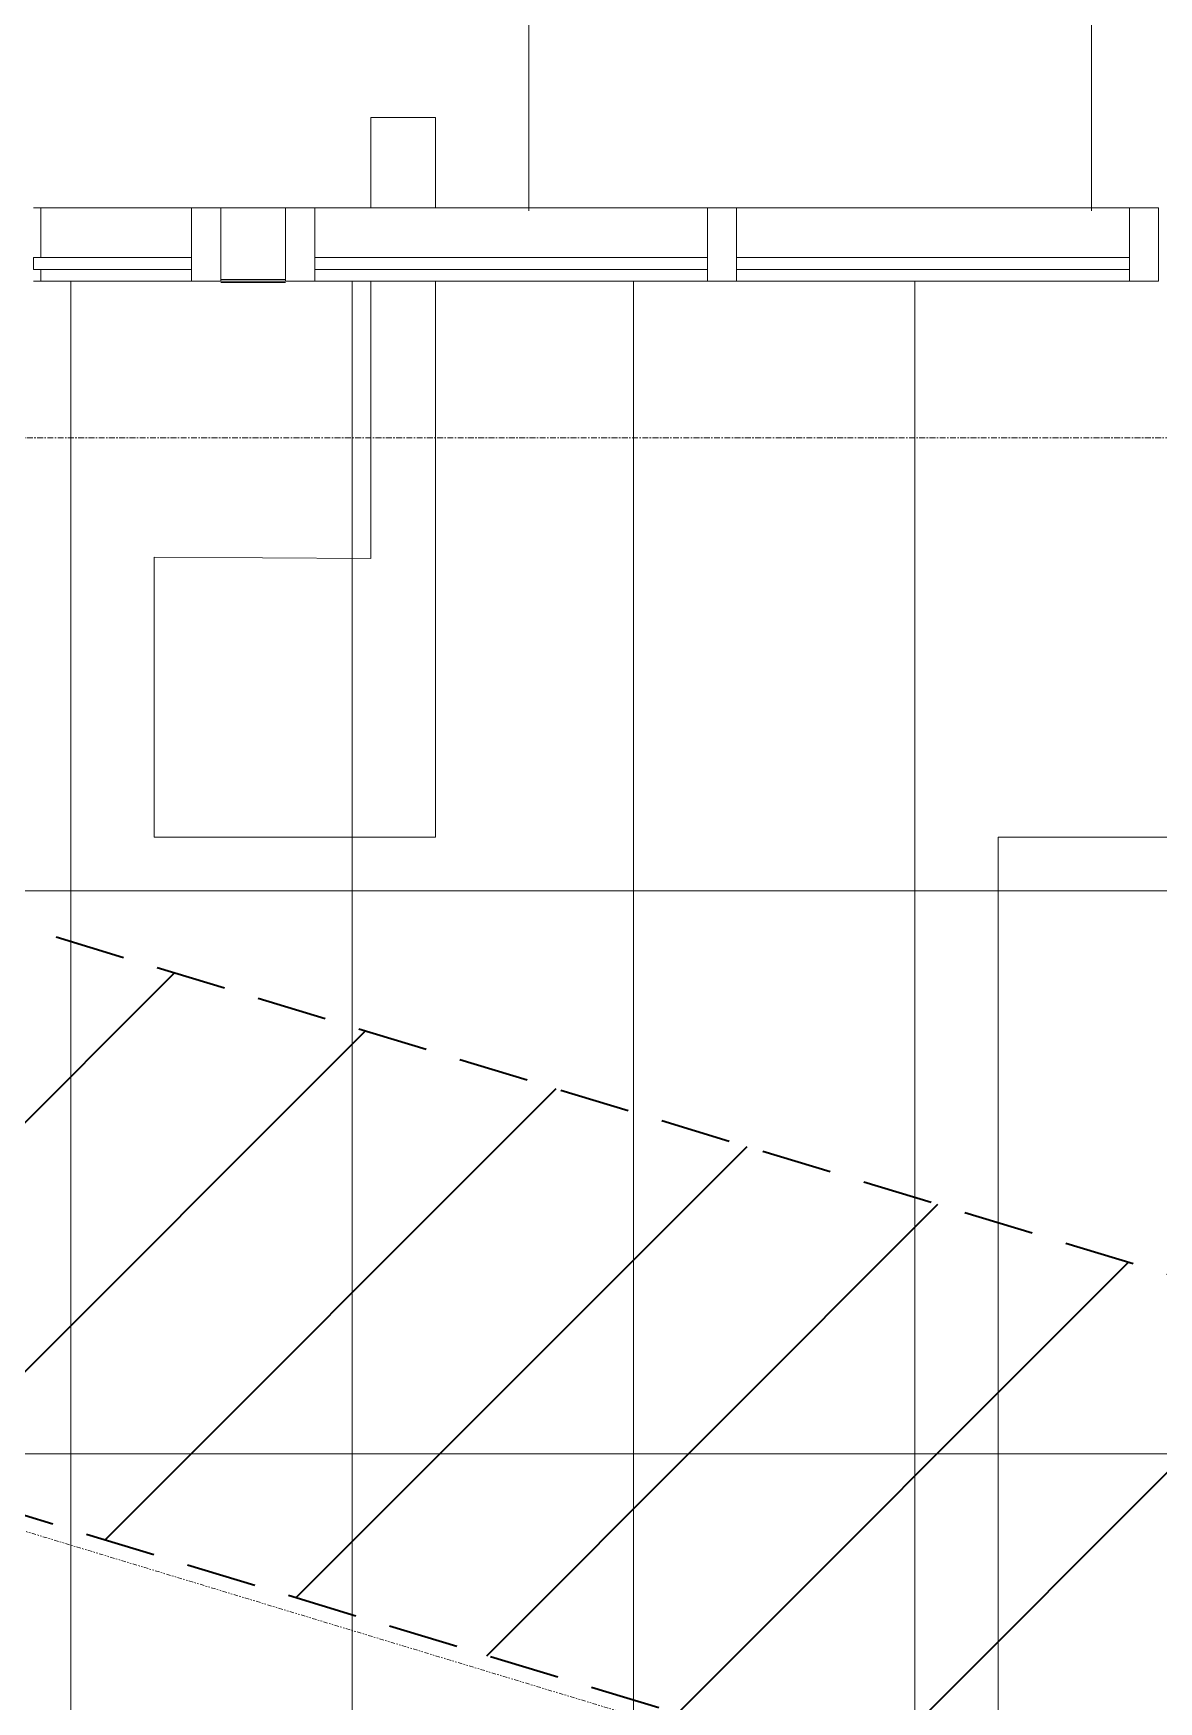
# Model space of a CAD drawing. Header units: inches. Extents: x 3268 to 7018, y 976 to 6708.
# Drawn here: x 5285.8 to 5381.8, y 1843.4 to 1985.6 of the extents above; entities that cross this region are included whole.
import ezdxf

# ---------------------------------------------------------------- set-up
doc = ezdxf.new("R2010")
doc.units = ezdxf.units.IN
doc.header["$MEASUREMENT"] = 0
for name, pattern in [('Double Dash 3_8_', [0.9999999999999999, 0.3749999999999999, -0.125, 0.125, -0.125, 0.125, -0.125]), ('Grid Line 1_2_', [0.8749999999999999, 0.4999999999999999, -0.125, 0.125, -0.125]), ('IMPORT-DASHED _2_', [8.999999999999996, 5.999999999999998, -2.999999999999999])]:
    doc.linetypes.add(name, pattern=pattern)
for name, color, linetype, lineweight in [('A-DETL-GENF', 92, 'Continuous', 9), ('A-GLAZ-CURT', 52, 'Continuous', 9), ('A-GLAZ-CWMG', 51, 'Continuous', 9), ('C-ESMT-STBK', 4, 'IMPORT-DASHED _2_', 35), ('C-PROP-LINE', 91, 'Double Dash 3_8_', 9), ('L-PVMT-CONC-HATC', 252, 'Continuous', 15), ('L-PVMT-HATCH BOUND NPLOT', 45, 'Continuous', 15), ('S-GRID', 1, 'Continuous', 9), ('site_dwg', 8, 'Continuous', 9)]:
    doc.layers.add(name, color=color, linetype=linetype, lineweight=lineweight)

# ---------------------------------------------------------------- blocks, each defined once
blk = doc.blocks.new('Rectangular Mullion - 2_5_ x 6_ rectangular-4411782-Overall Retail Plan Opt 2')
at = {"layer": 'A-GLAZ-CWMG'}
for p, q in [((-1.249999999999545, 3.24999999999909), (1.249999999999545, 3.24999999999909)), ((-1.249999999999545, 2.999999999998871), (-1.249999999999545, 3.24999999999909)), ((-1.249999999999545, -3), (-1.249999999999545, 2.999999999998871)), ((1.249999999999545, 3.24999999999909), (1.249999999999545, 2.99999999999887)), ((1.249999999999545, 2.99999999999887), (1.249999999999545, -3)), ((1.249999999999545, -3), (-1.249999999999545, -3))]:
    blk.add_line(p, q, dxfattribs=at)
blk = doc.blocks.new('System Panel - GLA-01 - Insulated Glass - Clear-7883490-Overall Retail Plan Opt 2')
at = {"layer": 'A-GLAZ-CURT'}
for p, q in [((16.74999999999909, 2.000000000000909), (-16.75000000000045, 2.000000000000909)), ((-16.75000000000045, 2.000000000000909), (-16.75000000000045, 0.9999999999990904)), ((16.74999999999909, 0.9999999999990904), (16.74999999999909, 2.000000000000909)), ((-16.75000000000045, 0.9999999999990904), (16.74999999999909, 0.9999999999990904))]:
    blk.add_line(p, q, dxfattribs=at)
blk = doc.blocks.new('Rectangular Mullion - 2_5_ x 6_ rectangular-4415368-Overall Retail Plan Opt 2')
at = {"layer": 'A-GLAZ-CWMG'}
for p, q in [((-1.249999999999545, 3.24999999999909), (1.249999999999545, 3.24999999999909)), ((-1.249999999999545, 2.99999999999823), (-1.249999999999545, 3.24999999999909)), ((-1.249999999999545, -3), (-1.249999999999545, 2.99999999999823)), ((1.249999999999545, 3.24999999999909), (1.249999999999545, 2.99999999999823)), ((1.249999999999545, 2.99999999999823), (1.249999999999545, -3)), ((1.249999999999545, -3), (-1.249999999999545, -3))]:
    blk.add_line(p, q, dxfattribs=at)
blk = doc.blocks.new('System Panel - Slab Edge Cover-9428271-Overall Retail Plan Opt 2')
at = {"layer": 'A-GLAZ-CURT'}
for p, q in [((2.750000000000909, 3.125000000000909), (-2.750000000000909, 3.125000000000909)), ((-2.750000000000909, 2.87499999999909), (2.750000000000909, 2.87499999999909))]:
    blk.add_line(p, q, dxfattribs=at)
blk = doc.blocks.new('System Panel - GLA-01 - Insulated Glass - Clear-10100926-Overall Retail Plan Opt 2')
at = {"layer": 'A-GLAZ-CURT'}
for p, q in [((5.812499999990449, 2.000000000000909), (-7.687499999991814, 2.000000000000909)), ((-7.687499999991814, 2.000000000000909), (-7.687499999991814, 0.9999999999990904)), ((5.812499999990449, 0.9999999999990904), (5.812499999990449, 2.000000000000909)), ((-7.687499999991814, 0.9999999999990904), (5.812499999990449, 0.9999999999990904))]:
    blk.add_line(p, q, dxfattribs=at)
blk = doc.blocks.new('Rectangular Mullion - 2_5_ x 6_ rectangular-9987676-Overall Retail Plan Opt 2')
at = {"layer": 'A-GLAZ-CWMG'}
for p, q in [((5286.375343047626, 1970.522752748496), (5286.375343047626, 1970.772752748462)), ((5286.375343047626, 1970.772752748462), (5299.250343047609, 1970.772752748463)), ((5286.375343047626, 1966.522752748464), (5286.375343047626, 1970.522752748496)), ((5286.375343047626, 1964.522752748462), (5286.375343047626, 1965.522752748461)), ((5286.375343047626, 1964.522752748462), (5299.250343047609, 1964.522752748462))]:
    blk.add_line(p, q, dxfattribs=at)
blk = doc.blocks.new('Rectangular Mullion - 2_5_ x 6_ rectangular-V115-Overall Retail Plan Opt 2')
at = {"layer": 'A-GLAZ-CWMG'}
for p, q in [((5589.750343047505, 1970.77275274852), (5595.250343047499, 1970.77275274852)), ((5589.750343047505, 1964.52275274852), (5595.250343047499, 1964.52275274852))]:
    blk.add_line(p, q, dxfattribs=at)
blk = doc.blocks.new('Rectangular Mullion - 2_5_ x 6_ rectangular-7882149-Overall Retail Plan Opt 2')
at = {"layer": 'A-GLAZ-CWMG'}
for p, q in [((5597.750343047499, 1970.77275274852), (5631.250343047499, 1970.77275274852)), ((5597.750343047499, 1964.52275274852), (5631.250343047499, 1964.52275274852))]:
    blk.add_line(p, q, dxfattribs=at)
blk = doc.blocks.new('Rectangular Mullion - 2_5_ x 6_ rectangular-9987682-Overall Retail Plan Opt 2')
at = {"layer": 'A-GLAZ-CWMG'}
for p, q in [((0, 3.249999999999999), (-0.6249999999995995, 3.249999999999999)), ((0, 3.000000000033062), (0, 3.249999999999999)), ((0, -0.9999999999987966), (0, 3.000000000033062)), ((0, -3), (0, -2.000000000000998)), ((-0.6249999999996799, -3), (0, -3))]:
    blk.add_line(p, q, dxfattribs=at)
blk = doc.blocks.new('site_dwg-12440225-Overall Retail Plan Opt 2')
at = {"layer": 'C-ESMT-STBK'}
h = blk.add_hatch(dxfattribs=at)
h.set_pattern_fill('FP_236', color=43, style=0, pattern_type=2)
h.set_pattern_definition([(41.19300000000002, (24349227.445, 9821790.73), (-9.878962955707756, 11.2874306606842), [])])
h.paths.add_polyline_path([(24340754.41764874, 9814238.256800799), (24341007.28369483, 9818038.207201697), (24340597.61508091, 9818336.289935663), (24339080.54507963, 9818175.041572), (24339041.04656363, 9818170.586227996), (24338991.68861391, 9818164.27902802), (24338951.70183868, 9818158.637384389), (24338912.96937073, 9818152.689061128), (24338874.36010189, 9818146.280125272), (24338835.87236292, 9818139.411975248), (24338797.50579851, 9818132.085986648), (24338766.50818425, 9818125.853604812), (24338766.89231019, 9818124.002092425), (24338807.18576453, 9818132.259389622), (24338846.06993594, 9818139.731584428), (24338885.04424, 9818146.727429258), (24338924.10287013, 9818153.245822722), (24338956.51865115, 9818158.316607647), (24338953.32382087, 9818110.342748318), (24338969.07279708, 9818112.710400388), (24339007.86497075, 9818118.055290567), (24339046.71994471, 9818122.92269113), (24339092.45343486, 9818128.037917001), (24340292.99008468, 9818255.650188034), (24340584.31472673, 9818286.605874758), (24340934.68922023, 9818031.666679043), (24340687.3560084, 9814314.861073798), (24339595.34670922, 9814726.863514047), (24339587.50957331, 9814715.68687136), (24338715.45843181, 9815327.180653278), (24338691.60180446, 9815293.158049863), (24339013.48739237, 9815068.288049085), (24339549.36884944, 9814692.907733086), (24340725.61240819, 9814249.124683892)])
h.paths.add_polyline_path([(24338722.46981283, 9815337.179779818), (24338763.80719084, 9815396.132170605), (24338658.92817304, 9815468.79891386), (24338617.74228099, 9815409.741564125), (24338722.19139668, 9815337.372683933)])
at = {"layer": 'C-ESMT-STBK', "color": 210}
for p, q in [((24340570.22251866, 9814307.750530733), (24339684.29773446, 9814641.99967426)), ((24339917.0102776, 9814605.502625486), (24340687.34726187, 9814314.863417951))]:
    blk.add_line(p, q, dxfattribs=at)
at = {"layer": 'L-PVMT-CONC-HATC', "color": 10}
for p, q in [((24340014.60500681, 9814626.272614604), (24340010.86680749, 9814570.09260139)), ((24340038.55196412, 9814624.677861435), (24340034.33082337, 9814561.239900405)), ((24340062.49892142, 9814623.083108265), (24340057.79483925, 9814552.387199417)), ((24340086.44587872, 9814621.488355096), (24340081.25885513, 9814543.53449843)), ((24339996.95478525, 9814575.34144599), (24340701.56963038, 9814528.456609454)), ((24340010.86680749, 9814570.09260139), (24340007.53674343, 9814520.046301858)), ((24340034.33082337, 9814561.239900405), (24340031.00075931, 9814511.19360087)), ((24340057.79483925, 9814552.387199417), (24340054.46477519, 9814502.340899885)), ((24340081.25885513, 9814543.53449843), (24340077.92879106, 9814493.488198899)), ((24339986.66817606, 9814527.919770231), (24340151.76199184, 9814516.934482854)), ((24340007.53674343, 9814520.046301858), (24340000.37901765, 9814412.475491872)), ((24340031.00075931, 9814511.19360087), (24340023.66053378, 9814400.880069792)), ((24340054.46477519, 9814502.340899885), (24340046.94204992, 9814389.284647712))]:
    blk.add_line(p, q, dxfattribs=at)
at = {"layer": 'L-PVMT-HATCH BOUND NPLOT', "color": 10}
blk.add_line((24340084.88338999, 9814490.864309404), (24340088.213454, 9814540.910608957), dxfattribs=at)
at = {"layer": 'L-PVMT-HATCH BOUND NPLOT', "color": 61, "flags": 128}
blk.add_lwpolyline([(24340040.5692124, 9814630.807366127), (24340041.07994013, 9814638.47830318), (24340046.57510241, 9814638.11265692), (24340046.06465926, 9814630.441395571)], dxfattribs=at)
at = {"layer": 'L-PVMT-HATCH BOUND NPLOT', "color": 10, "flags": 128}
for points in [[(24340018.55434118, 9814578.483718378), (24340020.14006411, 9814602.314961486), (24340038.5822446, 9814600.963861806), (24340040.15400931, 9814624.571172865)], [(24340045.64970395, 9814624.205185808), (24340042.50138664, 9814576.890289996), (24340018.55434118, 9814578.483718378)], [(24340088.213454, 9814540.910608957), (24340090.39547754, 9814573.703433229), (24340114.34252299, 9814572.110004848), (24340111.67746989, 9814532.057907969)]]:
    blk.add_lwpolyline(points, dxfattribs=at)
blk = doc.blocks.new('Family - ___-10568875-Overall Retail Plan Opt 2')
at = {"layer": 'C-PROP-LINE'}
blk.add_line((4958.323350172266, 1956.964229400227), (5864.500343047409, 1682.267050514566), dxfattribs=at)

msp = doc.modelspace()

# ---------------------------------------------------------------- hatches: boundary and pattern name
at = {"layer": 'A-DETL-GENF'}
h = msp.add_hatch(dxfattribs=at)
h.set_pattern_fill('FP_275', style=0, pattern_type=2)
h.set_pattern_definition([(90, (0, 0), (-48, 2.939152317953648e-15), [])])
h.paths.add_polyline_path([(5718.250343047518, 1938.522752748519), (5754.750343047554, 1938.522752748519), (5754.750343047554, 1970.522752748496), (6005.126172864584, 1970.522752748495), (6005.126172864585, 2222.398582565567), (6036.87534304752, 2222.398582565567), (6036.87534304752, 2255.898582565566), (6005.126172864584, 2255.898582565566), (6005.126172864584, 2507.898582565588), (5194.312843047544, 2507.898582565592), (5194.312843047543, 1970.522752748496), (5430.250343047494, 1970.522752748495), (5430.250343047494, 1938.773582565584), (5466.750343047518, 1938.773582565584), (5466.750343047518, 1970.52275274852), (5718.250343047518, 1970.522752748519), (5718.250343047518, 1953.076470883642)])

# ---------------------------------------------------------------- linework, layer by layer
at = {"layer": 'S-GRID', "linetype": 'Grid Line 1_2_'}
msp.add_line((6788.078166544337, 1951.148582565572), (3735.34351031757, 1951.148582565582), dxfattribs=at)

# ---------------------------------------------------------------- block references
at = {"layer": 'A-GLAZ-CURT', "rotation": 180}
for name, p in [('System Panel - GLA-01 - Insulated Glass - Clear-10100926-Overall Retail Plan Opt 2', (5291.562843047618, 1967.522752748462)), ('System Panel - GLA-01 - Insulated Glass - Clear-7883490-Overall Retail Plan Opt 2', (5326.500343047611, 1967.522752748464)), ('System Panel - GLA-01 - Insulated Glass - Clear-7883490-Overall Retail Plan Opt 2', (5362.500343047611, 1967.522752748465)), ('System Panel - Slab Edge Cover-9428271-Overall Retail Plan Opt 2', (5304.50034304761, 1967.522752748463))]:
    msp.add_blockref(name, p, dxfattribs=at)
at = {"layer": 'A-GLAZ-CWMG'}
for name, p in [('Rectangular Mullion - 2_5_ x 6_ rectangular-9987682-Overall Retail Plan Opt 2', (5286.375343047626, 1967.522752748462)), ('Rectangular Mullion - 2_5_ x 6_ rectangular-9987676-Overall Retail Plan Opt 2', (0, 0)), ('Rectangular Mullion - 2_5_ x 6_ rectangular-V115-Overall Retail Plan Opt 2', (-287.9999999998049, 0)), ('Rectangular Mullion - 2_5_ x 6_ rectangular-7882149-Overall Retail Plan Opt 2', (-287.999999999796, 0)), ('Rectangular Mullion - 2_5_ x 6_ rectangular-7882149-Overall Retail Plan Opt 2', (-251.999999999796, 0))]:
    msp.add_blockref(name, p, dxfattribs=at)
at = {"layer": 'A-GLAZ-CWMG', "extrusion": (0, 0, -1)}
for name, p in [('Rectangular Mullion - 2_5_ x 6_ rectangular-4415368-Overall Retail Plan Opt 2', (-5300.500343047609, 1967.522752748462)), ('Rectangular Mullion - 2_5_ x 6_ rectangular-4415368-Overall Retail Plan Opt 2', (-5308.500343047611, 1967.522752748463)), ('Rectangular Mullion - 2_5_ x 6_ rectangular-4415368-Overall Retail Plan Opt 2', (-5344.500343047611, 1967.522752748464)), ('Rectangular Mullion - 2_5_ x 6_ rectangular-4411782-Overall Retail Plan Opt 2', (-5380.500343047611, 1967.522752748466))]:
    msp.add_blockref(name, p, dxfattribs=at)
at = {"layer": 'C-PROP-LINE'}
msp.add_blockref('Family - ___-10568875-Overall Retail Plan Opt 2', (0, 0), dxfattribs=at)
at = {"layer": 'site_dwg', "color": 53, "lineweight": 15, "rotation": 3.810000000000009}
msp.add_blockref('site_dwg-12440225-Overall Retail Plan Opt 2', (-23628768.691637, -11408316.78144797), dxfattribs=at)

doc.saveas('drawing.dxf')
